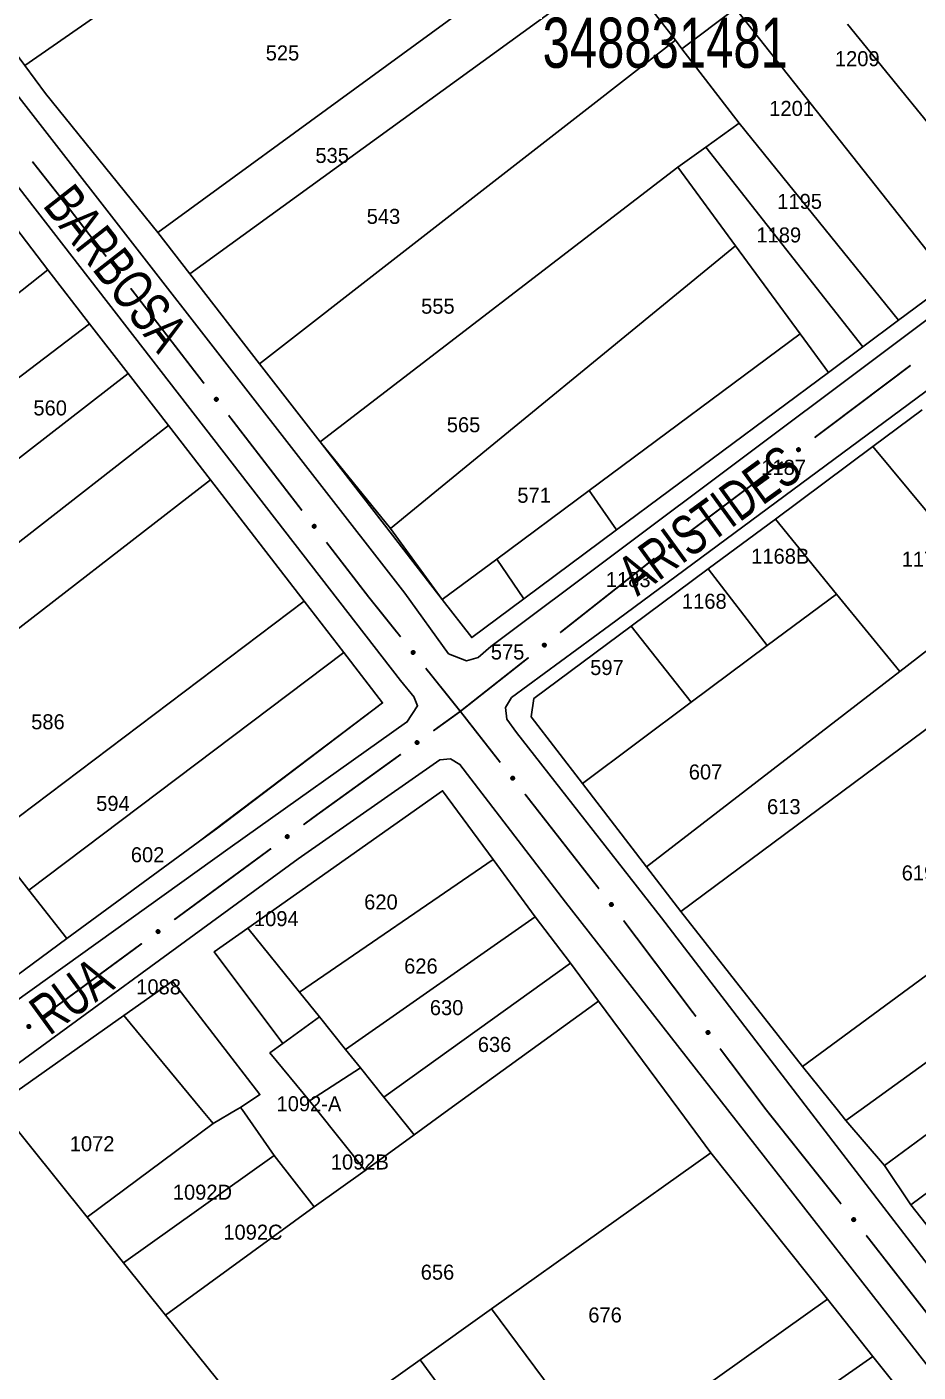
# Model space of a CAD drawing. Extents: x 200123 to 201542, y 4839549 to 4841240.
# Drawn here: x 200978.8 to 201067.7, y 4839871.4 to 4840005.6 of the extents above; entities that cross this region are included whole.
import ezdxf
from ezdxf.enums import TextEntityAlignment as Align

# ---------------------------------------------------------------- set-up
doc = ezdxf.new("R2010")
doc.units = 0
doc.header["$LTSCALE"] = 1.5
doc.header["$MEASUREMENT"] = 0
for name, color, linetype in [('CD_MALHA_LOTES', 7, 'CONTINUOUS'), ('CD_TXT_QUADRA', 2, 'CONTINUOUS'), ('RU-QUADRA', 210, 'CONTINUOUS'), ('SV-EIXO-RUA-PAV', 20, 'CONTINUOUS'), ('SV-RUA-PAVIM', 7, 'CONTINUOUS'), ('SV-TXT-RUA-PAV', 7, 'CONTINUOUS'), ('Th_NmrPort', 1, 'CONTINUOUS')]:
    doc.layers.add(name, color=color, linetype=linetype)
doc.styles.add('ARIAL', font='ARIAL.SHX')

msp = doc.modelspace()

# ---------------------------------------------------------------- linework, layer by layer
at = {"layer": 'CD_MALHA_LOTES', "linetype": 'Continuous', "flags": 128}
for points in [[(200991.84, 4839985.1), (201034.35, 4840016.12)], [(200978.56, 4840001.74), (200993.47, 4840012.12)], [(200995.05, 4839980.96), (201037.63, 4840011.87)], [(201043.49, 4840004.27), (201039.14, 4840009.91)], [(201044.15, 4840003.41), (201049.5, 4840007.45)], [(201071.02, 4839980.23), (201049.5, 4840007.45)], [(201077.57, 4839985.13), (201060.67, 4840005.88)], [(201002, 4839971.99), (201043.49, 4840004.27)], [(201044.15, 4840003.41), (201043.49, 4840004.27)], [(201049.86, 4839996), (201044.15, 4840003.41)], [(200991.84, 4839985.1), (200980.62, 4839998.97), (200978.56, 4840001.74)], [(201046.52, 4839993.6), (201049.86, 4839996)], [(201049.86, 4839996), (201065.77, 4839976.34)], [(201043.73, 4839991.59), (201046.52, 4839993.6)], [(201062.21, 4839973.69), (201046.52, 4839993.6)], [(201008.04, 4839964.19), (201043.73, 4839991.59)], [(201049.48, 4839983.77), (201043.73, 4839991.59)], [(200976.03, 4839987.63), (200980.87, 4839981.37)], [(200995.05, 4839980.96), (200991.84, 4839985.1)], [(201015.07, 4839955.55), (201049.48, 4839983.77)], [(201055.95, 4839974.96), (201049.48, 4839983.77)], [(200967.07, 4839970.46), (200980.87, 4839981.37)], [(200980.87, 4839981.37), (200985.03, 4839975.98)], [(201002, 4839971.99), (200995.05, 4839980.96)], [(201071.02, 4839980.23), (201065.77, 4839976.34)], [(200970.9, 4839965.27), (200985.03, 4839975.98)], [(200985.03, 4839975.98), (200988.88, 4839971.01)], [(201065.77, 4839976.34), (201062.21, 4839973.69)], [(201034.87, 4839959.33), (201055.95, 4839974.96)], [(201058.76, 4839971.13), (201055.95, 4839974.96)], [(201062.21, 4839973.69), (201058.76, 4839971.13)], [(201008.04, 4839964.19), (201002, 4839971.99)], [(200988.88, 4839971.01), (200974.74, 4839960.08)], [(200988.88, 4839971.01), (200992.89, 4839965.82)], [(201058.76, 4839971.13), (201037.6, 4839955.4)], [(201063.21, 4839963.73), (201068.12, 4839967.38)], [(200961.66, 4839941.47), (200992.89, 4839965.82)], [(200992.89, 4839965.82), (200997.08, 4839960.39)], [(201015.07, 4839955.55), (201008.04, 4839964.19)], [(201053.47, 4839956.47), (201063.21, 4839963.73)], [(201075.62, 4839948.78), (201063.21, 4839963.73)], [(200965.8, 4839936.2), (200997.08, 4839960.39)], [(200997.08, 4839960.39), (201006.44, 4839948.28)], [(201025.67, 4839952.5), (201034.87, 4839959.33)], [(201037.6, 4839955.4), (201034.87, 4839959.33)], [(201046.76, 4839951.51), (201053.47, 4839956.47)], [(201059.57, 4839949.01), (201053.47, 4839956.47)], [(201020.22, 4839948.47), (201015.07, 4839955.55)], [(201037.6, 4839955.4), (201028.36, 4839948.53)], [(201020.22, 4839948.47), (201025.67, 4839952.5)], [(201028.36, 4839948.53), (201025.67, 4839952.5)], [(201039.09, 4839945.81), (201046.76, 4839951.51)], [(201052.64, 4839943.86), (201046.76, 4839951.51)], [(201023.17, 4839944.67), (201020.22, 4839948.47)], [(201028.36, 4839948.53), (201023.17, 4839944.67)], [(201059.57, 4839949.01), (201052.64, 4839943.86)], [(201065.9, 4839941.29), (201059.57, 4839949.01)], [(201075.62, 4839948.78), (201065.9, 4839941.29)], [(200974.96, 4839924.55), (201006.44, 4839948.28)], [(201006.44, 4839948.28), (201010.4, 4839943.16)], [(201039.09, 4839945.81), (201029.37, 4839938.59), (201029.1, 4839936.76), (201034.21, 4839930.11)], [(201045.08, 4839938.22), (201039.09, 4839945.81)], [(200978.96, 4839919.46), (201010.4, 4839943.16)], [(201010.4, 4839943.16), (201014.27, 4839938.14)], [(201044.03, 4839917.33), (201079.72, 4839943.84)], [(201052.64, 4839943.86), (201045.08, 4839938.22)], [(201040.6, 4839921.79), (201065.9, 4839941.29)], [(201014.27, 4839938.14), (200997.68, 4839925.58), (200995.85, 4839924.24), (200982.77, 4839914.63)], [(201045.08, 4839938.22), (201034.21, 4839930.11)], [(201056.17, 4839901.87), (201101.37, 4839935.11)], [(201034.21, 4839930.11), (201040.6, 4839921.79)], [(201000.83, 4839915.68), (201020.25, 4839929.37)], [(201020.25, 4839929.37), (201025.32, 4839922.53)], [(201062.03, 4839897.56), (201106.05, 4839929.36)], [(200978.96, 4839919.46), (200974.96, 4839924.55)], [(201005.98, 4839909.29), (201025.32, 4839922.53)], [(201025.32, 4839922.53), (201029.5, 4839916.8)], [(201044.03, 4839917.33), (201040.6, 4839921.79)], [(200982.77, 4839914.63), (200978.96, 4839919.46)], [(201010.57, 4839903.57), (201029.5, 4839916.8)], [(201029.5, 4839916.8), (201033.01, 4839912.16)], [(201056.17, 4839901.87), (201044.03, 4839917.33)], [(200997.47, 4839913.31), (201000.83, 4839915.68)], [(201005.98, 4839909.29), (201000.83, 4839915.68)], [(200973.37, 4839907.73), (200982.77, 4839914.63)], [(201004.32, 4839904.16), (200997.47, 4839913.31)], [(201014.4, 4839898.81), (201033.01, 4839912.16)], [(201033.01, 4839912.16), (201035.81, 4839908.39)], [(200988.45, 4839906.95), (200993.3, 4839910.37)], [(200993.3, 4839910.37), (201002.02, 4839899.06)], [(201007.97, 4839906.81), (201005.98, 4839909.29)], [(201035.81, 4839908.39), (201020.88, 4839897.56)], [(201035.81, 4839908.39), (201043.84, 4839897.56)], [(200975.79, 4839898.03), (200988.45, 4839906.95)], [(200996.2, 4839897.56), (200988.45, 4839906.95)], [(201004.32, 4839904.16), (201007.97, 4839906.81)], [(201010.57, 4839903.57), (201007.97, 4839906.81)], [(201003.02, 4839903.21), (201004.32, 4839904.16)], [(201006.97, 4839898.42), (201003.02, 4839903.21)], [(201012.06, 4839901.72), (201010.57, 4839903.57)], [(201006.97, 4839898.42), (201012.06, 4839901.72)], [(201014.4, 4839898.81), (201012.06, 4839901.72)], [(201059.62, 4839897.56), (201056.17, 4839901.87)], [(201002.02, 4839899.06), (201000.1, 4839897.78)], [(201015.4, 4839897.56), (201014.4, 4839898.81)], [(200984.78, 4839886.83), (200976.16, 4839897.56)], [(200997.35, 4839896.16), (200996.2, 4839897.56)], [(200999.72, 4839897.56), (200997.35, 4839896.16)], [(201000.1, 4839897.78), (200999.72, 4839897.56)], [(201000.1, 4839897.78), (201000.26, 4839897.56)], [(201000.26, 4839897.56), (201003.46, 4839892.99)], [(201007.66, 4839897.56), (201006.97, 4839898.42)], [(201012.52, 4839891.49), (201007.66, 4839897.56)], [(201017.42, 4839895.04), (201015.4, 4839897.56)], [(201020.88, 4839897.56), (201017.42, 4839895.04)], [(201043.84, 4839897.56), (201047.02, 4839893.26)], [(201060.5, 4839896.46), (201059.62, 4839897.56)], [(201060.5, 4839896.46), (201062.03, 4839897.56)], [(201064.36, 4839891.97), (201071.96, 4839897.56)], [(201067, 4839888.06), (201079.84, 4839897.56)], [(200984.78, 4839886.83), (200997.35, 4839896.16)], [(201064.36, 4839891.97), (201060.5, 4839896.46)], [(201017.42, 4839895.04), (201012.52, 4839891.49)], [(200988.43, 4839882.28), (201003.46, 4839892.99)], [(201003.46, 4839892.99), (201007.45, 4839887.87)], [(201025.14, 4839877.67), (201047.02, 4839893.26)], [(201047.02, 4839893.26), (201058.67, 4839878.63)], [(201007.45, 4839887.87), (201012.52, 4839891.49)], [(201067, 4839888.06), (201064.36, 4839891.97)], [(201069.48, 4839884.9), (201067, 4839888.06)], [(200988.43, 4839882.28), (200984.78, 4839886.83)], [(200992.62, 4839877.06), (201007.45, 4839887.87)], [(200992.62, 4839877.06), (200988.43, 4839882.28)], [(201045.74, 4839869.42), (201058.67, 4839878.63)], [(201058.67, 4839878.63), (201063.2, 4839872.93)], [(201018.03, 4839872.6), (201025.14, 4839877.67)], [(201036.27, 4839862.67), (201025.14, 4839877.67)], [(201004.15, 4839862.71), (200992.62, 4839877.06)], [(201011.34, 4839867.84), (201018.03, 4839872.6)], [(201037.52, 4839845.94), (201018.03, 4839872.6)], [(201050.25, 4839863.86), (201063.2, 4839872.93)], [(201063.2, 4839872.93), (201066.95, 4839868.22), (201054.41, 4839858.73)]]:
    msp.add_lwpolyline(points, dxfattribs=at)
at = {"layer": 'RU-QUADRA', "linetype": 'Continuous', "flags": 128}
for points in [[(201071.02, 4839980.23), (201065.77, 4839976.34), (201062.21, 4839973.69), (201058.76, 4839971.13), (201037.6, 4839955.4), (201028.36, 4839948.53), (201023.17, 4839944.67), (201020.22, 4839948.47), (201015.25, 4839954.88), (201008.04, 4839964.19), (201002, 4839971.99), (200995.05, 4839980.96), (200991.84, 4839985.1), (200980.62, 4839998.97), (200978.56, 4840001.74), (200973.7, 4840008.25)], [(200973.37, 4839907.73), (200982.77, 4839914.63), (200995.85, 4839924.24), (201014.27, 4839938.14), (201010.4, 4839943.16), (201006.44, 4839948.28), (200997.08, 4839960.39), (200992.89, 4839965.82), (200988.88, 4839971.01), (200985.03, 4839975.98), (200980.87, 4839981.37), (200976.03, 4839987.63)], [(201068.12, 4839967.38), (201063.21, 4839963.73), (201053.47, 4839956.47), (201046.76, 4839951.51), (201039.09, 4839945.81), (201029.37, 4839938.59), (201029.1, 4839936.76), (201034.21, 4839930.11), (201040.6, 4839921.79), (201044.03, 4839917.33), (201056.17, 4839901.87), (201059.62, 4839897.56), (201060.5, 4839896.46), (201064.36, 4839891.97), (201067, 4839888.06), (201069.48, 4839884.9)], [(200975.79, 4839898.03), (200988.45, 4839906.95), (200993.3, 4839910.37), (201002.02, 4839899.06), (201000.1, 4839897.78), (201000.26, 4839897.56), (201003.46, 4839892.99), (201007.45, 4839887.87), (201012.52, 4839891.49), (201007.66, 4839897.56), (201006.97, 4839898.42), (201003.02, 4839903.21), (201004.32, 4839904.16), (200997.47, 4839913.31), (201000.83, 4839915.68), (201020.25, 4839929.37), (201025.32, 4839922.53), (201029.5, 4839916.8), (201033.01, 4839912.16), (201035.81, 4839908.39), (201043.84, 4839897.56), (201047.02, 4839893.26), (201058.67, 4839878.63), (201063.2, 4839872.93), (201066.95, 4839868.22)]]:
    msp.add_lwpolyline(points, dxfattribs=at)
at = {"layer": 'SV-EIXO-RUA-PAV', "const_width": 0.18}
for points in [[(200979.319436, 4839992.1604), (200981.797269, 4839989.020281)], [(200981.797269, 4839989.020281), (200982.05, 4839988.7)], [(200982.05, 4839988.7), (200986.685476, 4839982.687427)], [(200989.127766, 4839979.519586), (200996.454638, 4839970.016062)], [(201057.38359, 4839964.614049), (201066.970058, 4839971.832055)], [(200998.896928, 4839966.848221), (201006.2238, 4839957.344698)], [(201044.601632, 4839954.99004), (201054.1881, 4839962.208046)], [(201008.66609, 4839954.176857), (201012.329526, 4839949.425095)], [(201031.986167, 4839945.149957), (201041.409442, 4839952.579755)], [(201012.329526, 4839949.425095), (201012.85, 4839948.75)], [(201012.85, 4839948.75), (201016.069933, 4839944.733852)], [(201018.572036, 4839941.613038), (201021.699664, 4839937.71202)], [(201022.03, 4839937.3), (201028.845076, 4839942.673358)], [(201021.699664, 4839937.71202), (201022.03, 4839937.3)], [(201019.336472, 4839935.356664), (201021.769363, 4839937.111955)], [(201021.769363, 4839937.111955), (201022.03, 4839937.3)], [(201022.03, 4839937.3), (201026.015474, 4839932.200826)], [(201007.74, 4839926.99), (201016.092618, 4839933.016277)], [(201028.47872, 4839929.049251), (201035.868456, 4839919.594528)], [(201007.175616, 4839926.575273), (201007.74, 4839926.99)], [(201006.369788, 4839925.983125), (201007.175616, 4839926.575273)], [(200993.476525, 4839916.50875), (201003.146472, 4839923.614531)], [(201038.318193, 4839916.432587), (201045.539225, 4839906.848397)], [(200980.583263, 4839907.034375), (200990.253209, 4839914.140156)], [(201047.946236, 4839903.653667), (201052.158504, 4839898.062889)], [(201052.158504, 4839898.062889), (201052.56, 4839897.53)], [(201052.56, 4839897.53), (201060.036773, 4839888.143954)], [(201062.529031, 4839885.015271), (201062.82, 4839884.65)], [(201062.82, 4839884.65), (201069.911307, 4839875.554753)]]:
    msp.add_lwpolyline(points, dxfattribs=at)
at = {"layer": 'SV-EIXO-RUA-PAV'}
for points in [[(200987.906073, 4839981.284508), (200987.954661, 4839981.278923), (200987.995279, 4839981.264187), (200988.025618, 4839981.242146), (200988.04735, 4839981.215678), (200988.066532, 4839981.186096), (200988.079292, 4839981.152005), (200988.085073, 4839981.11103), (200988.079812, 4839981.06225), (200988.061982, 4839981.021633), (200988.041965, 4839980.990733), (200988.015671, 4839980.966483), (200987.986621, 4839980.94833), (200987.95077, 4839980.936247), (200987.909189, 4839980.930794), (200987.860267, 4839980.937271), (200987.820546, 4839980.95199), (200987.79176, 4839980.97408), (200987.767549, 4839981.000669), (200987.748327, 4839981.031104), (200987.735994, 4839981.064641), (200987.73058, 4839981.106517), (200987.737612, 4839981.154719), (200987.751841, 4839981.194503), (200987.77352, 4839981.223592), (200987.800234, 4839981.246839), (200987.82967, 4839981.266439), (200987.863406, 4839981.280693), (200987.906073, 4839981.284508)], [(200997.675235, 4839968.613143), (200997.723823, 4839968.607558), (200997.764441, 4839968.592822), (200997.79478, 4839968.570781), (200997.816512, 4839968.544314), (200997.835694, 4839968.514732), (200997.848454, 4839968.48064), (200997.854235, 4839968.439665), (200997.848974, 4839968.390885), (200997.831144, 4839968.350269), (200997.811127, 4839968.319368), (200997.784833, 4839968.295119), (200997.755783, 4839968.276966), (200997.719932, 4839968.264882), (200997.678351, 4839968.25943), (200997.629429, 4839968.265906), (200997.589708, 4839968.280626), (200997.560922, 4839968.302716), (200997.536711, 4839968.329304), (200997.517489, 4839968.35974), (200997.505156, 4839968.393277), (200997.499742, 4839968.435153), (200997.506774, 4839968.483354), (200997.521003, 4839968.523139), (200997.542682, 4839968.552227), (200997.569396, 4839968.575474), (200997.598832, 4839968.595075), (200997.632568, 4839968.609328), (200997.675235, 4839968.613143)], [(201055.604849, 4839963.412564), (201055.610988, 4839963.461086), (201055.626186, 4839963.501532), (201055.648572, 4839963.531618), (201055.675286, 4839963.553046), (201055.705084, 4839963.57189), (201055.739319, 4839963.584261), (201055.780357, 4839963.589574), (201055.829074, 4839963.583757), (201055.869485, 4839963.565465), (201055.900155, 4839963.545096), (201055.924103, 4839963.518527), (201055.941924, 4839963.489273), (201055.953597, 4839963.453287), (201055.958575, 4839963.411646), (201055.951541, 4839963.362801), (201055.936369, 4839963.32325), (201055.913953, 4839963.294718), (201055.88709, 4839963.270811), (201055.856437, 4839963.251938), (201055.822761, 4839963.239989), (201055.780827, 4839963.235052), (201055.732708, 4839963.242634), (201055.693089, 4839963.257315), (201055.664249, 4839963.279325), (201055.641309, 4839963.306302), (201055.622045, 4839963.33596), (201055.608177, 4839963.369856), (201055.604849, 4839963.412564)], [(201007.444397, 4839955.941779), (201007.492985, 4839955.936194), (201007.533603, 4839955.921458), (201007.563942, 4839955.899417), (201007.585674, 4839955.872949), (201007.604856, 4839955.843367), (201007.617616, 4839955.809276), (201007.623397, 4839955.768301), (201007.618136, 4839955.719521), (201007.600306, 4839955.678905), (201007.580289, 4839955.648004), (201007.553995, 4839955.623755), (201007.524945, 4839955.605601), (201007.489094, 4839955.593518), (201007.447513, 4839955.588065), (201007.398591, 4839955.594542), (201007.35887, 4839955.609262), (201007.330084, 4839955.631351), (201007.305873, 4839955.65794), (201007.286651, 4839955.688375), (201007.274318, 4839955.721913), (201007.268903, 4839955.763788), (201007.275936, 4839955.81199), (201007.290165, 4839955.851775), (201007.311844, 4839955.880863), (201007.338558, 4839955.90411), (201007.367994, 4839955.923711), (201007.40173, 4839955.937964), (201007.444397, 4839955.941779)], [(201042.822891, 4839953.788555), (201042.82903, 4839953.837076), (201042.844228, 4839953.877523), (201042.866614, 4839953.907609), (201042.893328, 4839953.929037), (201042.923126, 4839953.947881), (201042.957361, 4839953.960252), (201042.998399, 4839953.965565), (201043.047116, 4839953.959748), (201043.087527, 4839953.941456), (201043.118197, 4839953.921087), (201043.142145, 4839953.894518), (201043.159966, 4839953.865264), (201043.171639, 4839953.829278), (201043.176618, 4839953.787637), (201043.169583, 4839953.738792), (201043.154411, 4839953.699241), (201043.131995, 4839953.670709), (201043.105132, 4839953.646802), (201043.074479, 4839953.627929), (201043.040803, 4839953.61598), (201042.998869, 4839953.611043), (201042.95075, 4839953.618625), (201042.911131, 4839953.633306), (201042.882291, 4839953.655316), (201042.859351, 4839953.682293), (201042.840087, 4839953.711951), (201042.826219, 4839953.745847), (201042.822891, 4839953.788555)], [(201017.316994, 4839943.354403), (201017.36568, 4839943.349743), (201017.40657, 4839943.335783), (201017.437323, 4839943.314323), (201017.459554, 4839943.288273), (201017.479296, 4839943.259061), (201017.492702, 4839943.225219), (201017.499261, 4839943.184361), (201017.494929, 4839943.13549), (201017.477875, 4839943.094542), (201017.458449, 4839943.063266), (201017.432621, 4839943.038521), (201017.403922, 4839943.019818), (201017.368308, 4839943.007055), (201017.326838, 4839943.000813), (201017.277801, 4839943.006358), (201017.237807, 4839943.020319), (201017.208606, 4839943.041857), (201017.183894, 4839943.067981), (201017.164096, 4839943.098045), (201017.151128, 4839943.131342), (201017.144918, 4839943.173107), (201017.151032, 4839943.221433), (201017.164502, 4839943.261481), (201017.185624, 4839943.290977), (201017.211891, 4839943.314728), (201017.240949, 4839943.334885), (201017.274407, 4839943.349777), (201017.316994, 4839943.354403)], [(201030.234637, 4839943.909141), (201030.239693, 4839943.957788), (201030.253986, 4839943.998563), (201030.275696, 4839944.02914), (201030.301926, 4839944.051158), (201030.331297, 4839944.070661), (201030.365248, 4839944.083791), (201030.406158, 4839944.090017), (201030.454992, 4839944.085288), (201030.4958, 4839944.0679), (201030.526916, 4839944.04822), (201030.55145, 4839944.022191), (201030.569919, 4839943.993341), (201030.582391, 4839943.957624), (201030.588296, 4839943.916104), (201030.582351, 4839943.867114), (201030.568065, 4839943.827236), (201030.546289, 4839943.798211), (201030.519965, 4839943.773712), (201030.489741, 4839943.75416), (201030.45634, 4839943.741464), (201030.414525, 4839943.735594), (201030.36625, 4839943.742102), (201030.326313, 4839943.755897), (201030.296991, 4839943.777259), (201030.273455, 4839943.803718), (201030.253535, 4839943.832939), (201030.238916, 4839943.866518), (201030.234637, 4839943.909141)], [(201017.533618, 4839934.191675), (201017.540744, 4839934.240061), (201017.556764, 4839934.28019), (201017.579758, 4839934.309813), (201017.606902, 4839934.330693), (201017.637079, 4839934.348926), (201017.671559, 4839934.360596), (201017.712697, 4839934.365071), (201017.761285, 4839934.358263), (201017.801314, 4839934.339152), (201017.831563, 4839934.318162), (201017.854965, 4839934.291111), (201017.872186, 4839934.261499), (201017.883124, 4839934.225283), (201017.887252, 4839934.183549), (201017.879224, 4839934.134857), (201017.863249, 4839934.095624), (201017.840256, 4839934.067555), (201017.812911, 4839934.044201), (201017.781881, 4839934.025955), (201017.747968, 4839934.014695), (201017.705942, 4839934.010614), (201017.657988, 4839934.019174), (201017.618676, 4839934.03466), (201017.590291, 4839934.057253), (201017.567905, 4839934.084692), (201017.549249, 4839934.114736), (201017.536075, 4839934.148908), (201017.533618, 4839934.191675)], [(201027.245349, 4839930.806032), (201027.293973, 4839930.800769), (201027.334687, 4839930.786303), (201027.365172, 4839930.764464), (201027.387079, 4839930.738141), (201027.406457, 4839930.708687), (201027.419443, 4839930.674681), (201027.425495, 4839930.633745), (201027.420558, 4839930.584931), (201027.402998, 4839930.544197), (201027.383186, 4839930.513165), (201027.357053, 4839930.488742), (201027.328124, 4839930.470396), (201027.292355, 4839930.458075), (201027.250811, 4839930.452347), (201027.201846, 4839930.458499), (201027.162029, 4839930.472955), (201027.133097, 4839930.494853), (201027.10871, 4839930.521281), (201027.089286, 4839930.551588), (201027.076732, 4839930.585043), (201027.071039, 4839930.626882), (201027.077752, 4839930.675129), (201027.091717, 4839930.715007), (201027.113203, 4839930.744238), (201027.139762, 4839930.767662), (201027.169067, 4839930.787457), (201027.202708, 4839930.801934), (201027.245349, 4839930.806032)], [(201004.577164, 4839924.802454), (201004.583868, 4839924.850901), (201004.599536, 4839924.891167), (201004.622271, 4839924.920991), (201004.649233, 4839924.942106), (201004.679249, 4839924.960601), (201004.713626, 4839924.972572), (201004.754723, 4839924.977406), (201004.803369, 4839924.971022), (201004.843563, 4839924.95226), (201004.873994, 4839924.931536), (201004.897631, 4839924.904689), (201004.91511, 4839924.875229), (201004.926363, 4839924.839109), (201004.930855, 4839924.797413), (201004.923252, 4839924.748653), (201004.907621, 4839924.709282), (201004.884873, 4839924.681013), (201004.857733, 4839924.657421), (201004.826863, 4839924.638906), (201004.79305, 4839924.627351), (201004.75106, 4839924.622903), (201004.703034, 4839924.631045), (201004.663588, 4839924.646187), (201004.635007, 4839924.668532), (201004.612382, 4839924.695774), (201004.593466, 4839924.725655), (201004.579994, 4839924.75971), (201004.577164, 4839924.802454)], [(201037.098331, 4839918.199734), (201037.146955, 4839918.194471), (201037.187669, 4839918.180005), (201037.218154, 4839918.158166), (201037.240061, 4839918.131843), (201037.259439, 4839918.102389), (201037.272425, 4839918.068383), (201037.278477, 4839918.027447), (201037.27354, 4839917.978633), (201037.25598, 4839917.9379), (201037.236168, 4839917.906867), (201037.210035, 4839917.882444), (201037.181106, 4839917.864098), (201037.145337, 4839917.851777), (201037.103793, 4839917.846049), (201037.054828, 4839917.852201), (201037.015011, 4839917.866657), (201036.986079, 4839917.888555), (201036.961692, 4839917.914983), (201036.942268, 4839917.94529), (201036.929714, 4839917.978745), (201036.924021, 4839918.020584), (201036.930734, 4839918.068831), (201036.944699, 4839918.108709), (201036.966185, 4839918.137941), (201036.992744, 4839918.161364), (201037.022049, 4839918.18116), (201037.05569, 4839918.195636), (201037.098331, 4839918.199734)], [(200991.683901, 4839915.328079), (200991.690605, 4839915.376526), (200991.706274, 4839915.416792), (200991.729009, 4839915.446616), (200991.75597, 4839915.467731), (200991.785987, 4839915.486226), (200991.820363, 4839915.498197), (200991.861461, 4839915.503031), (200991.910106, 4839915.496647), (200991.950301, 4839915.477885), (200991.980732, 4839915.457161), (200992.004368, 4839915.430314), (200992.021847, 4839915.400854), (200992.0331, 4839915.364734), (200992.037593, 4839915.323038), (200992.02999, 4839915.274278), (200992.014358, 4839915.234907), (200991.99161, 4839915.206638), (200991.964471, 4839915.183046), (200991.9336, 4839915.164531), (200991.899787, 4839915.152976), (200991.857798, 4839915.148528), (200991.809771, 4839915.15667), (200991.770325, 4839915.171812), (200991.741745, 4839915.194157), (200991.71912, 4839915.221399), (200991.700203, 4839915.25128), (200991.686731, 4839915.285335), (200991.683901, 4839915.328079)], [(200978.790639, 4839905.853704), (200978.797343, 4839905.902151), (200978.813011, 4839905.942417), (200978.835746, 4839905.972241), (200978.862708, 4839905.993356), (200978.892724, 4839906.011851), (200978.927101, 4839906.023822), (200978.968198, 4839906.028656), (200979.016844, 4839906.022272), (200979.057038, 4839906.00351), (200979.087469, 4839905.982786), (200979.111106, 4839905.955939), (200979.128585, 4839905.926479), (200979.139838, 4839905.890359), (200979.14433, 4839905.848663), (200979.136727, 4839905.799903), (200979.121095, 4839905.760532), (200979.098348, 4839905.732263), (200979.071208, 4839905.708671), (200979.040337, 4839905.690156), (200979.006525, 4839905.678601), (200978.964535, 4839905.674153), (200978.916509, 4839905.682295), (200978.877063, 4839905.697437), (200978.848482, 4839905.719782), (200978.825857, 4839905.747025), (200978.806941, 4839905.776905), (200978.793469, 4839905.81096), (200978.790639, 4839905.853704)], [(201046.74419, 4839905.432028), (201046.792713, 4839905.425904), (201046.833165, 4839905.410719), (201046.863258, 4839905.388343), (201046.884694, 4839905.361636), (201046.903548, 4839905.331843), (201046.915929, 4839905.297612), (201046.921255, 4839905.256576), (201046.915454, 4839905.207857), (201046.897174, 4839905.167441), (201046.876815, 4839905.136764), (201046.850254, 4839905.112808), (201046.821005, 4839905.094978), (201046.785023, 4839905.083293), (201046.743383, 4839905.078301), (201046.694536, 4839905.08532), (201046.654981, 4839905.10048), (201046.626441, 4839905.122887), (201046.602526, 4839905.149743), (201046.583643, 4839905.180389), (201046.571683, 4839905.214061), (201046.566733, 4839905.255995), (201046.5743, 4839905.304115), (201046.588969, 4839905.343739), (201046.61097, 4839905.372586), (201046.63794, 4839905.395535), (201046.667591, 4839905.414808), (201046.701483, 4839905.428686), (201046.74419, 4839905.432028)], [(201061.279481, 4839886.760582), (201061.328152, 4839886.755769), (201061.368998, 4839886.74168), (201061.399684, 4839886.720123), (201061.421832, 4839886.694004), (201061.441482, 4839886.66473), (201061.454781, 4839886.630845), (201061.461212, 4839886.589967), (201061.456726, 4839886.54111), (201061.439543, 4839886.500215), (201061.420018, 4839886.469001), (201061.394112, 4839886.444337), (201061.365355, 4839886.425725), (201061.3297, 4839886.413075), (201061.288211, 4839886.406963), (201061.239192, 4839886.412662), (201061.199242, 4839886.42675), (201061.170109, 4839886.44838), (201061.145479, 4839886.474581), (201061.125776, 4839886.504707), (201061.112913, 4839886.538045), (201061.106835, 4839886.579829), (201061.113101, 4839886.628136), (201061.126697, 4839886.668142), (201061.147912, 4839886.697571), (201061.174253, 4839886.721238), (201061.203375, 4839886.741304), (201061.23688, 4839886.756091), (201061.279481, 4839886.760582)]]:
    msp.add_lwpolyline(points, close=True, dxfattribs=at)
for points in [[(200987.73058, 4839981.106517), (200987.909189, 4839980.930794)], [(200987.735994, 4839981.064641), (200987.860267, 4839980.937271)], [(200987.737612, 4839981.154719), (200987.95077, 4839980.936247)], [(200987.737652, 4839981.128511), (200987.927716, 4839980.935619)], [(200987.738534, 4839981.082671), (200987.879624, 4839980.939893)], [(200987.745258, 4839981.172281), (200987.964977, 4839980.945393)], [(200987.745314, 4839981.044824), (200987.836102, 4839980.949413)], [(200987.748327, 4839981.031104), (200987.820546, 4839980.95199)], [(200987.751841, 4839981.194503), (200987.986621, 4839980.94833)], [(200987.76419, 4839981.205829), (200987.998906, 4839980.95949)], [(200987.77352, 4839981.223592), (200988.015671, 4839980.966483)], [(200987.788122, 4839981.232894), (200988.025675, 4839980.978405)], [(200987.800234, 4839981.246839), (200988.041965, 4839980.990733)], [(200987.818132, 4839981.254308), (200988.050348, 4839981.011211)], [(200987.82967, 4839981.266439), (200988.061982, 4839981.021633)], [(200987.849314, 4839981.269734), (200988.068448, 4839981.045841)], [(200987.863406, 4839981.280693), (200988.079812, 4839981.06225)], [(200987.883829, 4839981.280836), (200988.078801, 4839981.088282)], [(200987.906073, 4839981.284508), (200988.085073, 4839981.11103)], [(200987.932416, 4839981.28039), (200988.077333, 4839981.137117)], [(200987.954661, 4839981.278923), (200988.079292, 4839981.152005)], [(200987.977852, 4839981.270622), (200988.066726, 4839981.175459)], [(200987.995279, 4839981.264187), (200988.066532, 4839981.186096)], [(200997.521003, 4839968.523139), (200997.755783, 4839968.276966)], [(200997.533352, 4839968.534465), (200997.768068, 4839968.288126)], [(200997.542682, 4839968.552227), (200997.784833, 4839968.295119)], [(200997.557284, 4839968.56153), (200997.794837, 4839968.307041)], [(200997.569396, 4839968.575474), (200997.811127, 4839968.319368)], [(200997.587294, 4839968.582944), (200997.81951, 4839968.339847)], [(200997.598832, 4839968.595075), (200997.831144, 4839968.350269)], [(200997.618476, 4839968.598369), (200997.837609, 4839968.374476)], [(200997.632568, 4839968.609328), (200997.848974, 4839968.390885)], [(200997.652991, 4839968.609472), (200997.847963, 4839968.416918)], [(200997.675235, 4839968.613143), (200997.854235, 4839968.439665)], [(200997.701578, 4839968.609026), (200997.846495, 4839968.465753)], [(200997.723823, 4839968.607558), (200997.848454, 4839968.48064)], [(200997.747014, 4839968.599258), (200997.835888, 4839968.504095)], [(200997.764441, 4839968.592822), (200997.835694, 4839968.514732)], [(200997.499742, 4839968.435153), (200997.678351, 4839968.25943)], [(200997.505156, 4839968.393277), (200997.629429, 4839968.265906)], [(200997.506774, 4839968.483354), (200997.719932, 4839968.264882)], [(200997.506814, 4839968.457147), (200997.696878, 4839968.264254)], [(200997.507696, 4839968.411306), (200997.648786, 4839968.268528)], [(200997.51442, 4839968.500916), (200997.734139, 4839968.274029)], [(200997.514476, 4839968.373459), (200997.605264, 4839968.278049)], [(200997.517489, 4839968.35974), (200997.589708, 4839968.280626)], [(201055.604849, 4839963.412564), (201055.780357, 4839963.589574)], [(201055.608177, 4839963.369856), (201055.829074, 4839963.583757)], [(201055.608267, 4839963.390279), (201055.803032, 4839963.583043)], [(201055.609267, 4839963.438858), (201055.754184, 4839963.582132)], [(201055.610988, 4839963.461086), (201055.739319, 4839963.584261)], [(201055.618975, 4839963.35564), (201055.845352, 4839963.572206)], [(201055.619552, 4839963.48418), (201055.715723, 4839963.571963)], [(201055.622045, 4839963.33596), (201055.869485, 4839963.565465)], [(201055.626186, 4839963.501532), (201055.705084, 4839963.57189)], [(201055.634044, 4839963.324284), (201055.879773, 4839963.553713)], [(201055.641309, 4839963.306302), (201055.900155, 4839963.545096)], [(201055.655114, 4839963.294032), (201055.912296, 4839963.528667)], [(201055.664249, 4839963.279325), (201055.924103, 4839963.518527)], [(201055.681904, 4839963.269793), (201055.930904, 4839963.501684)], [(201055.693089, 4839963.257315), (201055.941924, 4839963.489273)], [(201055.715235, 4839963.25048), (201055.944613, 4839963.467597)], [(201055.732708, 4839963.242634), (201055.953597, 4839963.453287)], [(201055.758915, 4839963.242374), (201055.953962, 4839963.430226)], [(201055.780827, 4839963.235052), (201055.958575, 4839963.411646)], [(201055.804762, 4839963.242733), (201055.94914, 4839963.382186)], [(201055.822761, 4839963.239989), (201055.951541, 4839963.362801)], [(201055.842684, 4839963.249081), (201055.939124, 4839963.338775)], [(201055.856437, 4839963.251938), (201055.936369, 4839963.32325)], [(201007.268903, 4839955.763788), (201007.447513, 4839955.588065)], [(201007.274318, 4839955.721913), (201007.398591, 4839955.594542)], [(201007.275936, 4839955.81199), (201007.489094, 4839955.593518)], [(201007.275976, 4839955.785782), (201007.46604, 4839955.59289)], [(201007.276857, 4839955.739942), (201007.417948, 4839955.597164)], [(201007.283582, 4839955.829552), (201007.503301, 4839955.602665)], [(201007.283638, 4839955.702095), (201007.374425, 4839955.606684)], [(201007.286651, 4839955.688375), (201007.35887, 4839955.609262)], [(201007.290165, 4839955.851775), (201007.524945, 4839955.605601)], [(201007.302514, 4839955.863101), (201007.53723, 4839955.616762)], [(201007.311844, 4839955.880863), (201007.553995, 4839955.623755)], [(201007.326446, 4839955.890166), (201007.563999, 4839955.635676)], [(201007.338558, 4839955.90411), (201007.580289, 4839955.648004)], [(201007.356456, 4839955.91158), (201007.588672, 4839955.668483)], [(201007.367994, 4839955.923711), (201007.600306, 4839955.678905)], [(201007.387638, 4839955.927005), (201007.606771, 4839955.703112)], [(201007.40173, 4839955.937964), (201007.618136, 4839955.719521)], [(201007.422152, 4839955.938108), (201007.617125, 4839955.745554)], [(201007.444397, 4839955.941779), (201007.623397, 4839955.768301)], [(201007.47074, 4839955.937661), (201007.615657, 4839955.794388)], [(201007.492985, 4839955.936194), (201007.617616, 4839955.809276)], [(201007.516176, 4839955.927894), (201007.60505, 4839955.83273)], [(201007.533603, 4839955.921458), (201007.604856, 4839955.843367)], [(201042.822891, 4839953.788555), (201042.998399, 4839953.965565)], [(201042.826219, 4839953.745847), (201043.047116, 4839953.959748)], [(201042.826309, 4839953.76627), (201043.021074, 4839953.959034)], [(201042.827309, 4839953.814849), (201042.972226, 4839953.958123)], [(201042.82903, 4839953.837076), (201042.957361, 4839953.960252)], [(201042.837017, 4839953.731631), (201043.063394, 4839953.948197)], [(201042.837594, 4839953.860171), (201042.933765, 4839953.947954)], [(201042.840087, 4839953.711951), (201043.087527, 4839953.941456)], [(201042.844228, 4839953.877523), (201042.923126, 4839953.947881)], [(201042.852086, 4839953.700275), (201043.097815, 4839953.929704)], [(201042.859351, 4839953.682293), (201043.118197, 4839953.921087)], [(201042.873156, 4839953.670023), (201043.130338, 4839953.904658)], [(201042.882291, 4839953.655316), (201043.142145, 4839953.894518)], [(201042.899946, 4839953.645784), (201043.148946, 4839953.877675)], [(201042.911131, 4839953.633306), (201043.159966, 4839953.865264)], [(201042.933277, 4839953.626471), (201043.162655, 4839953.843588)], [(201042.95075, 4839953.618625), (201043.171639, 4839953.829278)], [(201042.976957, 4839953.618365), (201043.172004, 4839953.806217)], [(201042.998869, 4839953.611043), (201043.176618, 4839953.787637)], [(201043.022804, 4839953.618724), (201043.167182, 4839953.758177)], [(201043.040803, 4839953.61598), (201043.169583, 4839953.738792)], [(201043.060726, 4839953.625072), (201043.157166, 4839953.714766)], [(201043.074479, 4839953.627929), (201043.154411, 4839953.699241)], [(201017.144918, 4839943.173107), (201017.326838, 4839943.000813)], [(201017.151032, 4839943.221433), (201017.368308, 4839943.007055)], [(201017.151128, 4839943.131342), (201017.277801, 4839943.006358)], [(201017.15157, 4839943.195231), (201017.345269, 4839943.005989)], [(201017.153324, 4839943.149416), (201017.297104, 4839943.009347)], [(201017.158343, 4839943.239138), (201017.382338, 4839943.016471)], [(201017.160823, 4839943.111705), (201017.253409, 4839943.018038)], [(201017.164096, 4839943.098045), (201017.237807, 4839943.020319)], [(201017.164502, 4839943.261481), (201017.403922, 4839943.019818)], [(201017.176634, 4839943.27304), (201017.415992, 4839943.03121)], [(201017.185624, 4839943.290977), (201017.432621, 4839943.038521)], [(201017.200046, 4839943.300556), (201017.442396, 4839943.050631)], [(201017.211891, 4839943.314728), (201017.458449, 4839943.063266)], [(201017.229644, 4839943.322537), (201017.466442, 4839943.0839)], [(201017.240949, 4839943.334885), (201017.477875, 4839943.094542)], [(201017.260527, 4839943.338552), (201017.483879, 4839943.118868)], [(201017.274407, 4839943.349777), (201017.494929, 4839943.13549)], [(201017.294824, 4839943.350309), (201017.493423, 4839943.161499)], [(201017.316994, 4839943.354403), (201017.499261, 4839943.184361)], [(201017.34341, 4839943.350787), (201017.491027, 4839943.210297)], [(201017.36568, 4839943.349743), (201017.492702, 4839943.225219)], [(201017.389024, 4839943.341885), (201017.479692, 4839943.24843)], [(201017.40657, 4839943.335783), (201017.479296, 4839943.259061)], [(201030.234637, 4839943.909141), (201030.406158, 4839944.090017)], [(201030.238468, 4839943.935527), (201030.380156, 4839944.081995)], [(201030.23855, 4839943.886938), (201030.428972, 4839944.083993)], [(201030.238916, 4839943.866518), (201030.454992, 4839944.085288)], [(201030.239693, 4839943.957788), (201030.365248, 4839944.083791)], [(201030.247741, 4839943.981067), (201030.341932, 4839944.070971)], [(201030.250027, 4839943.852546), (201030.471524, 4839944.074102)], [(201030.253535, 4839943.832939), (201030.4958, 4839944.0679)], [(201030.253986, 4839943.998563), (201030.331297, 4839944.070661)], [(201030.265791, 4839943.821534), (201030.506348, 4839944.05638)], [(201030.273455, 4839943.803718), (201030.526916, 4839944.04822)], [(201030.28753, 4839943.791758), (201030.53942, 4839944.032065)], [(201030.296991, 4839943.777259), (201030.55145, 4839944.022191)], [(201030.314854, 4839943.768123), (201030.558625, 4839944.005504)], [(201030.326313, 4839943.755897), (201030.569919, 4839943.993341)], [(201030.348606, 4839943.749557), (201030.57309, 4839943.97173)], [(201030.36625, 4839943.742102), (201030.582391, 4839943.957624)], [(201030.392456, 4839943.742427), (201030.58327, 4839943.934577)], [(201030.414525, 4839943.735594), (201030.588296, 4839943.916104)], [(201030.438284, 4839943.743807), (201030.579519, 4839943.886441)], [(201030.45634, 4839943.741464), (201030.582351, 4839943.867114)], [(201030.476055, 4839943.750998), (201030.570473, 4839943.842818)], [(201030.489741, 4839943.75416), (201030.568065, 4839943.827236)], [(201017.533618, 4839934.191675), (201017.712697, 4839934.365071)], [(201017.536075, 4839934.148908), (201017.761285, 4839934.358263)], [(201017.536581, 4839934.169325), (201017.735233, 4839934.35808)], [(201017.538571, 4839934.217874), (201017.686377, 4839934.358165)], [(201017.540744, 4839934.240061), (201017.671559, 4839934.360596)], [(201017.546581, 4839934.134475), (201017.777324, 4839934.346383)], [(201017.549249, 4839934.114736), (201017.801314, 4839934.339152)], [(201017.549777, 4839934.262976), (201017.647717, 4839934.348781)], [(201017.556764, 4839934.28019), (201017.637079, 4839934.348926)], [(201017.561007, 4839934.102819), (201017.811361, 4839934.327192)], [(201017.567905, 4839934.084692), (201017.831563, 4839934.318162)], [(201017.581457, 4839934.072143), (201017.843367, 4839934.301489)], [(201017.590291, 4839934.057253), (201017.854965, 4839934.291111)], [(201017.607748, 4839934.047364), (201017.861421, 4839934.274132)], [(201017.618676, 4839934.03466), (201017.872186, 4839934.261499)], [(201017.640678, 4839934.027375), (201017.874433, 4839934.239773)], [(201017.657988, 4839934.019174), (201017.883124, 4839934.225283)], [(201017.684184, 4839934.018381), (201017.883018, 4839934.20222)], [(201017.705942, 4839934.010614), (201017.887252, 4839934.183549)], [(201017.730029, 4839934.017806), (201017.877218, 4839934.154287)], [(201017.747968, 4839934.014695), (201017.879224, 4839934.134857)], [(201017.768072, 4839934.02338), (201017.86632, 4839934.11109)], [(201017.781881, 4839934.025955), (201017.863249, 4839934.095624)], [(201027.071039, 4839930.626882), (201027.250811, 4839930.452347)], [(201027.076732, 4839930.585043), (201027.201846, 4839930.458499)], [(201027.077752, 4839930.675129), (201027.292355, 4839930.458075)], [(201027.077966, 4839930.648922), (201027.269305, 4839930.457294)], [(201027.079151, 4839930.603088), (201027.221185, 4839930.461249)], [(201027.085282, 4839930.692741), (201027.3065, 4839930.467316)], [(201027.086182, 4839930.565287), (201027.177601, 4839930.470481)], [(201027.089286, 4839930.551588), (201027.162029, 4839930.472955)], [(201027.091717, 4839930.715007), (201027.328124, 4839930.470396)], [(201027.103991, 4839930.726415), (201027.340335, 4839930.481638)], [(201027.113203, 4839930.744238), (201027.357053, 4839930.488742)], [(201027.127742, 4839930.753638), (201027.366978, 4839930.500729)], [(201027.139762, 4839930.767662), (201027.383186, 4839930.513165)], [(201027.15761, 4839930.77525), (201027.391433, 4839930.533699)], [(201027.169067, 4839930.787457), (201027.402998, 4839930.544197)], [(201027.188689, 4839930.790882), (201027.409302, 4839930.568447)], [(201027.202708, 4839930.801934), (201027.420558, 4839930.584931)], [(201027.223129, 4839930.802213), (201027.419374, 4839930.610957)], [(201027.245349, 4839930.806032), (201027.425495, 4839930.633745)], [(201027.271718, 4839930.802089), (201027.417583, 4839930.65978)], [(201027.293973, 4839930.800769), (201027.419443, 4839930.674681)], [(201027.317218, 4839930.792623), (201027.406721, 4839930.698051)], [(201027.334687, 4839930.786303), (201027.406457, 4839930.708687)], [(201004.577164, 4839924.802454), (201004.754723, 4839924.977406)], [(201004.579994, 4839924.75971), (201004.803369, 4839924.971022)], [(201004.580321, 4839924.780131), (201004.77732, 4839924.970611)], [(201004.581888, 4839924.828695), (201004.728464, 4839924.97027)], [(201004.583868, 4839924.850901), (201004.713626, 4839924.972572)], [(201004.590625, 4839924.74537), (201004.819511, 4839924.959282)], [(201004.592701, 4839924.873893), (201004.689888, 4839924.96055)], [(201004.593466, 4839924.725655), (201004.843563, 4839924.95226)], [(201004.599536, 4839924.891167), (201004.679249, 4839924.960601)], [(201004.605327, 4839924.71384), (201004.853714, 4839924.940389)], [(201004.612382, 4839924.695774), (201004.873994, 4839924.931536)], [(201004.626044, 4839924.683344), (201004.885943, 4839924.914966)], [(201004.635007, 4839924.668532), (201004.897631, 4839924.904689)], [(201004.65255, 4839924.658795), (201004.904235, 4839924.887768)], [(201004.663588, 4839924.646187), (201004.91511, 4839924.875229)], [(201004.685653, 4839924.639094), (201004.917546, 4839924.853523)], [(201004.703034, 4839924.631045), (201004.926363, 4839924.839109)], [(201004.729235, 4839924.63048), (201004.926459, 4839924.816046)], [(201004.75106, 4839924.622903), (201004.930855, 4839924.797413)], [(201004.775084, 4839924.630305), (201004.921077, 4839924.768065)], [(201004.79305, 4839924.627351), (201004.923252, 4839924.748653)], [(201004.813077, 4839924.636211), (201004.910556, 4839924.724774)], [(201004.826863, 4839924.638906), (201004.907621, 4839924.709282)], [(201036.924021, 4839918.020584), (201037.103793, 4839917.846049)], [(201036.929714, 4839917.978745), (201037.054828, 4839917.852201)], [(201036.930734, 4839918.068831), (201037.145337, 4839917.851777)], [(201036.930948, 4839918.042624), (201037.122287, 4839917.850997)], [(201036.932133, 4839917.996791), (201037.074167, 4839917.854951)], [(201036.938264, 4839918.086443), (201037.159482, 4839917.861018)], [(201036.939164, 4839917.958989), (201037.030583, 4839917.864183)], [(201036.942268, 4839917.94529), (201037.015011, 4839917.866657)], [(201036.944699, 4839918.108709), (201037.181106, 4839917.864098)], [(201036.956973, 4839918.120117), (201037.193317, 4839917.87534)], [(201036.966185, 4839918.137941), (201037.210035, 4839917.882444)], [(201036.980724, 4839918.14734), (201037.21996, 4839917.894432)], [(201036.992744, 4839918.161364), (201037.236168, 4839917.906867)], [(201037.010592, 4839918.168952), (201037.244415, 4839917.927401)], [(201037.022049, 4839918.18116), (201037.25598, 4839917.9379)], [(201037.041671, 4839918.184584), (201037.262284, 4839917.962149)], [(201037.05569, 4839918.195636), (201037.27354, 4839917.978633)], [(201037.076111, 4839918.195915), (201037.272356, 4839918.004659)], [(201037.098331, 4839918.199734), (201037.278477, 4839918.027447)], [(201037.1247, 4839918.195791), (201037.270565, 4839918.053483)], [(201037.146955, 4839918.194471), (201037.272425, 4839918.068383)], [(201037.1702, 4839918.186325), (201037.259703, 4839918.091753)], [(201037.187669, 4839918.180005), (201037.259439, 4839918.102389)], [(200991.683901, 4839915.328079), (200991.861461, 4839915.503031)], [(200991.686731, 4839915.285335), (200991.910106, 4839915.496647)], [(200991.687059, 4839915.305756), (200991.884058, 4839915.496236)], [(200991.688625, 4839915.35432), (200991.835202, 4839915.495895)], [(200991.690605, 4839915.376526), (200991.820363, 4839915.498197)], [(200991.697363, 4839915.270995), (200991.926249, 4839915.484907)], [(200991.699438, 4839915.399518), (200991.796626, 4839915.486175)], [(200991.700203, 4839915.25128), (200991.950301, 4839915.477885)], [(200991.706274, 4839915.416792), (200991.785987, 4839915.486226)], [(200991.712065, 4839915.239465), (200991.960452, 4839915.466014)], [(200991.71912, 4839915.221399), (200991.980732, 4839915.457161)], [(200991.732781, 4839915.208969), (200991.99268, 4839915.440591)], [(200991.741745, 4839915.194157), (200992.004368, 4839915.430314)], [(200991.759287, 4839915.18442), (200992.010973, 4839915.413393)], [(200991.770325, 4839915.171812), (200992.021847, 4839915.400854)], [(200991.79239, 4839915.164719), (200992.024284, 4839915.379148)], [(200991.809771, 4839915.15667), (200992.0331, 4839915.364734)], [(200991.835973, 4839915.156105), (200992.033196, 4839915.341671)], [(200991.857798, 4839915.148528), (200992.037593, 4839915.323038)], [(200991.881821, 4839915.15593), (200992.027815, 4839915.29369)], [(200991.899787, 4839915.152976), (200992.02999, 4839915.274278)], [(200991.919815, 4839915.161836), (200992.017293, 4839915.250399)], [(200991.9336, 4839915.164531), (200992.014358, 4839915.234907)], [(200978.790639, 4839905.853704), (200978.968198, 4839906.028656)], [(200978.793469, 4839905.81096), (200979.016844, 4839906.022272)], [(200978.793796, 4839905.831381), (200978.990795, 4839906.021861)], [(200978.795363, 4839905.879945), (200978.941939, 4839906.02152)], [(200978.797343, 4839905.902151), (200978.927101, 4839906.023822)], [(200978.8041, 4839905.79662), (200979.032986, 4839906.010532)], [(200978.806176, 4839905.925143), (200978.903363, 4839906.0118)], [(200978.806941, 4839905.776905), (200979.057038, 4839906.00351)], [(200978.813011, 4839905.942417), (200978.892724, 4839906.011851)], [(200978.818802, 4839905.76509), (200979.067189, 4839905.991639)], [(200978.825857, 4839905.747025), (200979.087469, 4839905.982786)], [(200978.839519, 4839905.734594), (200979.099418, 4839905.966216)], [(200978.848482, 4839905.719782), (200979.111106, 4839905.955939)], [(200978.866024, 4839905.710045), (200979.11771, 4839905.939018)], [(200978.877063, 4839905.697437), (200979.128585, 4839905.926479)], [(200978.899128, 4839905.690344), (200979.131021, 4839905.904773)], [(200978.916509, 4839905.682295), (200979.139838, 4839905.890359)], [(200978.94271, 4839905.68173), (200979.139934, 4839905.867296)], [(200978.964535, 4839905.674153), (200979.14433, 4839905.848663)], [(200978.988559, 4839905.681555), (200979.134552, 4839905.819315)], [(200979.006525, 4839905.678601), (200979.136727, 4839905.799903)], [(200979.026552, 4839905.687461), (200979.124031, 4839905.776024)], [(200979.040337, 4839905.690156), (200979.121095, 4839905.760532)], [(201046.701483, 4839905.428686), (201046.915454, 4839905.207857)], [(201046.721906, 4839905.428604), (201046.914731, 4839905.233899)], [(201046.74419, 4839905.432028), (201046.921255, 4839905.256576)], [(201046.770485, 4839905.427618), (201046.913805, 4839905.282747)], [(201046.792713, 4839905.425904), (201046.915929, 4839905.297612)], [(201046.566733, 4839905.255995), (201046.743383, 4839905.078301)], [(201046.571683, 4839905.214061), (201046.694536, 4839905.08532)], [(201046.574049, 4839905.277909), (201046.761962, 4839905.082921)], [(201046.5743, 4839905.304115), (201046.785023, 4839905.083293)], [(201046.574422, 4839905.232061), (201046.71392, 4839905.087728)], [(201046.580782, 4839905.194142), (201046.670507, 4839905.09773)], [(201046.58214, 4839905.321591), (201046.79933, 4839905.092281)], [(201046.583643, 4839905.180389), (201046.654981, 4839905.10048)], [(201046.588969, 4839905.343739), (201046.821005, 4839905.094978)], [(201046.601444, 4839905.354928), (201046.833413, 4839905.106001)], [(201046.61097, 4839905.372586), (201046.850254, 4839905.112808)], [(201046.625673, 4839905.381726), (201046.86039, 4839905.124618)], [(201046.63794, 4839905.395535), (201046.876815, 4839905.136764)], [(201046.65592, 4839905.402806), (201046.885426, 4839905.157149)], [(201046.667591, 4839905.414808), (201046.897174, 4839905.167441)], [(201046.687271, 4839905.417884), (201046.903908, 4839905.191575)], [(201046.81581, 4839905.417347), (201046.903623, 4839905.321205)], [(201046.833165, 4839905.410719), (201046.903548, 4839905.331843)], [(201061.120468, 4839886.645817), (201061.34376, 4839886.422446)], [(201061.126697, 4839886.668142), (201061.365355, 4839886.425725)], [(201061.138865, 4839886.679662), (201061.377461, 4839886.437079)], [(201061.147912, 4839886.697571), (201061.394112, 4839886.444337)], [(201061.162364, 4839886.707104), (201061.403926, 4839886.456417)], [(201061.174253, 4839886.721238), (201061.420018, 4839886.469001)], [(201061.192031, 4839886.728991), (201061.428076, 4839886.48961)], [(201061.203375, 4839886.741304), (201061.439543, 4839886.500215)], [(201061.222964, 4839886.74491), (201061.445623, 4839886.524523)], [(201061.23688, 4839886.756091), (201061.456726, 4839886.54111)], [(201061.257298, 4839886.756559), (201061.455302, 4839886.567123)], [(201061.279481, 4839886.760582), (201061.461212, 4839886.589967)], [(201061.305886, 4839886.756883), (201061.453059, 4839886.615928)], [(201061.328152, 4839886.755769), (201061.454781, 4839886.630845)], [(201061.351471, 4839886.747838), (201061.441844, 4839886.654097)], [(201061.368998, 4839886.74168), (201061.441482, 4839886.66473)], [(201061.106835, 4839886.579829), (201061.288211, 4839886.406963)], [(201061.112913, 4839886.538045), (201061.239192, 4839886.412662)], [(201061.113101, 4839886.628136), (201061.3297, 4839886.413075)], [(201061.113557, 4839886.601933), (201061.306658, 4839886.412081)], [(201061.115166, 4839886.556112), (201061.258504, 4839886.415591)], [(201061.122546, 4839886.518377), (201061.214837, 4839886.424419)], [(201061.125776, 4839886.504707), (201061.199242, 4839886.42675)]]:
    msp.add_lwpolyline(points, dxfattribs=at)
at = {"layer": 'SV-RUA-PAVIM', "linetype": 'Continuous'}
msp.add_polyline3d([(201016.48, 4839949.1, 6.64), (201020.86, 4839943.05, 6.87), (201022.63, 4839942.34, 6.92), (201023.82, 4839942.69, 6.92), (201025.06, 4839943.76, 6.92), (201113.19, 4840009.82, 8.92), (201113.62, 4840010.83, 8.92), (201113.29, 4840011.8, 8.92), (201113.3, 4840011.82, 8.92), (201112.35, 4840013.28, 8.92), (201062.27, 4840076.59, 7.53), (201062.28, 4840076.58, 7.53), (201060.96, 4840076.17, 7.53), (201060.97, 4840076.19, 7.53), (201059.08, 4840075.03, 7.53), (200992.21, 4840025.48, 7.19), (200971.37, 4840010.14, 6.63), (200970.48, 4840009.47, 6.63), (200970.48, 4840008.56, 6.63), (200971.3, 4840007.1, 6.63)], close=True, dxfattribs=at)
for points in [[(201056.79, 4839897.57, 5.92), (201042.11, 4839916.69, 5.92), (201027.62, 4839935.18, 6.91), (201026.68, 4839936.52, 6.9), (201026.53, 4839937.67, 6.98), (201027.13, 4839938.67, 6.98), (201036.9, 4839945.88, 7.17), (201077.61, 4839975.98, 8.23), (201116.71, 4840005.09, 9.09), (201117.87, 4840005.59, 9.09), (201118.88, 4840005.4, 9.09), (201119.62, 4840004.6, 9.09), (201145.16, 4839971.65, 10.11), (201159.21, 4839953.73, 10.11)], [(200962.56, 4839897.57, 4.99), (200999.06, 4839923.71, 4.99), (201016.67, 4839936.23, 5.48), (201016.69, 4839936.23, 5.48), (201017.76, 4839937.85, 5.48), (201017.41, 4839938.69, 5.48), (201017.41, 4839938.72, 5.48), (201016.06, 4839940.37, 5.48), (200967.23, 4840003.39, 6.74), (200965.85, 4840004.38, 6.77), (200964.64, 4840004.32, 6.63), (200964.64, 4840004.33, 6.63), (200963.19, 4840003.1, 6.53), (200963.2, 4840003.11, 6.53), (200938.25, 4839984.31, 6.53)], [(201048.68, 4839897.57, 6.19), (201032.53, 4839918.25, 6.19), (201021.98, 4839932, 6.45), (201021.06, 4839932.55, 6.45), (201021.05, 4839932.56, 6.45), (201019.98, 4839932.46, 6.45), (201005.85, 4839922.6, 3.67), (200971.59, 4839897.57, 3.67)], [(200971.59, 4839897.57, 3.67), (200930.33, 4839867.41, 3.67), (200929.5, 4839866.39, 3.67), (200929.62, 4839864.98, 3.67), (200931.15, 4839863.11, 3.67), (200977.8, 4839801.18, 4.24), (200979, 4839800.38, 4.24), (200980.49, 4839800.25, 4.24), (200982.61, 4839801.16, 4.24), (201070.18, 4839866.55, 5.48), (201070.48, 4839867.86, 5.48), (201070.6, 4839869.49, 5.48), (201048.68, 4839897.57, 6.19)], [(201111.56, 4839897.57, 5.91), (201078.56, 4839873.03, 5.91), (201077.09, 4839872.78, 5.91), (201075.86, 4839873.2, 5.91), (201074.48, 4839874.54, 5.91), (201056.79, 4839897.57, 5.92)]]:
    msp.add_polyline3d(points, dxfattribs=at)

# ---------------------------------------------------------------- texts
at = {"layer": 'CD_TXT_QUADRA', "style": 'ARIAL', "width": 0.7}
msp.add_text('348831481', height=5, dxfattribs=at).set_placement((201030.24, 4840001.52))
at = {"layer": 'SV-TXT-RUA-PAV', "style": 'ARIAL', "width": 0.7}
for s, rotation, p in [('BARBOSA', 308, (200980.26, 4839987.76)), ('ARISTIDES', 36, (201039.69, 4839948.72)), ('RUA', 36, (200981.02, 4839904.88))]:
    msp.add_text(s, height=4, rotation=rotation, dxfattribs=at).set_placement(p)
at = {"layer": 'Th_NmrPort', "color": 1}
for s, p in [('525', (201002.606266, 4840003.002573)), ('1209', (201059.409912, 4840002.429426)), ('1201', (201052.859912, 4839997.469426)), ('535', (201007.566266, 4839992.772573)), ('1195', (201053.659912, 4839988.189426)), ('543', (201012.686266, 4839986.692573)), ('1189', (201051.579912, 4839984.839426)), ('555', (201018.116266, 4839977.732573)), ('560', (200979.420574, 4839967.579912)), ('565', (201020.676266, 4839965.902573)), ('1187', (201052.059912, 4839961.649426)), ('571', (201027.716266, 4839958.862573)), ('1168B', (201051.057427, 4839952.786266)), ('1172', (201066.077427, 4839952.486266)), ('1183', (201036.549912, 4839950.449426)), ('1168', (201044.147427, 4839948.286266)), ('575', (201025.073158, 4839943.223599)), ('597', (201034.987427, 4839941.676266)), ('586', (200979.200574, 4839936.259912)), ('607', (201044.826266, 4839931.252573)), ('594', (200985.686266, 4839928.112573)), ('613', (201052.636266, 4839927.792573)), ('602', (200989.146266, 4839922.992573)), ('619', (201066.076266, 4839921.182573)), ('620', (201012.432437, 4839918.279993)), ('1094', (201001.434097, 4839916.615574)), ('626', (201016.422437, 4839911.889993)), ('1088', (200989.683261, 4839909.812182)), ('630', (201018.982437, 4839907.739993)), ('636', (201023.772437, 4839904.059993)), ('1092-A', (201003.686558, 4839898.14625)), ('1072', (200983.048305, 4839894.157914)), ('1092B', (201009.099838, 4839892.333833)), ('1092D', (200993.336017, 4839889.319553)), ('1092C', (200998.376017, 4839885.329553)), ('656', (201018.076017, 4839881.339553)), ('676', (201034.798797, 4839877.071313))]:
    msp.add_text(s, height=1.5, dxfattribs=at).set_placement(p, align=Align.MIDDLE_LEFT)

doc.saveas('drawing.dxf')
